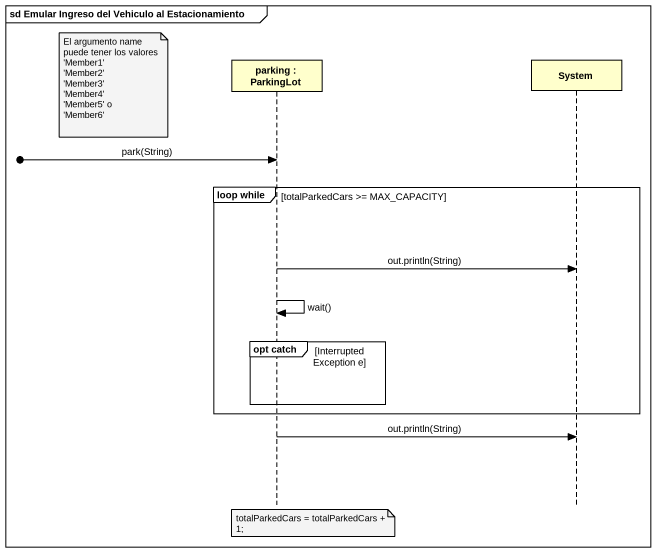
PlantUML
@startuml
mainframe sd Emular Ingreso del Vehiculo al Estacionamiento
hide footbox
participant "parking : ParkingLot" as parking
participant System

note left of parking
  El argumento name puede tener los valores
  ~'Member1'
  ~'Member2'
  ~'Member3'
  ~'Member4'
  ~'Member5' o
  ~'Member6'
end note
[o-> parking : park(String)
group loop while [totalParkedCars >= MAX_CAPACITY]
  parking -> System : out.println(String)
  parking -> parking : wait()
  group opt catch [InterruptedException e]
  end
end
parking -> System : out.println(String)
note over parking : totalParkedCars = totalParkedCars + 1;
@enduml
